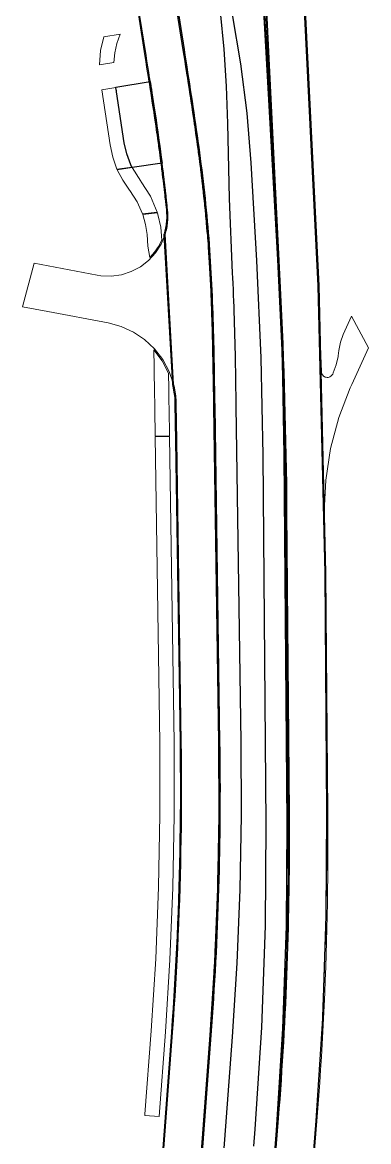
# Model space of a CAD drawing. Header units: metres. Extents: x 105145 to 106173, y 111785 to 118130.
# Drawn here: x 105405.6 to 105463.7, y 112124 to 112311.3 of the extents above; entities that cross this region are included whole.
import ezdxf

# ---------------------------------------------------------------- set-up
doc = ezdxf.new("R2010")
doc.units = ezdxf.units.M
for name, color, linetype, lineweight in [('10-PAV-BOCACALLE', 9, 'CONTINUOUS', 13), ('10-PAV-CALZADA-BRT', 12, 'CONTINUOUS', 30), ('10-PAV-CALZADA-MIXTA', 8, 'CONTINUOUS', 30), ('10-PAV-CICLORUTA', 76, 'CONTINUOUS', 18), ('10-PAV-PARADERO', 30, 'CONTINUOUS', 30), ('10-PAV-SARDINEL', 252, 'CONTINUOUS', 13)]:
    doc.layers.add(name, color=color, linetype=linetype, lineweight=lineweight)

msp = doc.modelspace()

# ---------------------------------------------------------------- linework, layer by layer
at = {"layer": '10-PAV-BOCACALLE'}
for points in [[(105405.6447, 112263.749), (105407.6362, 112271.0259), (105418.1825, 112269.0367), (105418.2039, 112269.0328), (105418.7919, 112268.9406), (105420.5227, 112268.8749), (105422.2388, 112269.1087), (105423.8889, 112269.6352), (105425.4233, 112270.4385), (105426.7961, 112271.4945), (105427.9662, 112272.7716), (105428.8983, 112274.2314), (105429.5646, 112275.8301), (105430.9822, 112250.7942), (105430.2427, 112252.9317), (105429.1686, 112254.9223), (105427.788, 112256.7139), (105426.1369, 112258.2598), (105424.2585, 112259.5196), (105422.2016, 112260.4605), (105420.0201, 112261.0579), (105409.9227, 112262.9621), (105409.9188, 112262.9407), (105405.6447, 112263.749)], [(105456.3221, 112219.1862), (105455.1589, 112267.2284), (105455.7557, 112252.8837), (105455.7751, 112252.7186), (105455.8215, 112252.5591), (105455.8937, 112252.4094), (105455.9897, 112252.2737), (105456.1069, 112252.1558), (105456.2419, 112252.059), (105456.3912, 112251.9859), (105456.5505, 112251.9385), (105456.7154, 112251.9181), (105456.8815, 112251.9253), (105457.044, 112251.96), (105457.1986, 112252.0211), (105457.3409, 112252.1069), (105457.467, 112252.2152), (105457.5735, 112252.3428), (105457.6573, 112252.4863), (105457.7417, 112252.6629), (105458.2557, 112254.0062), (105458.5492, 112255.4143), (105458.5617, 112255.5135), (105458.6649, 112256.4109), (105458.9363, 112257.7984), (105459.4217, 112259.1263), (105460.8243, 112262.1921), (105463.6769, 112256.8841), (105460.8413, 112250.7395), (105460.5974, 112250.202), (105458.6766, 112245.2058), (105457.301, 112240.0328), (105456.4862, 112234.7424), (105456.2417, 112229.3953), (105456.3221, 112219.1862)]]:
    msp.add_lwpolyline(points, close=True, dxfattribs=at)
at = {"layer": '10-PAV-CALZADA-BRT'}
for points in [[(105427.4922, 112010.386), (105437.2979, 112141.8011), (105438.075, 112154.0579), (105438.5784, 112166.329), (105438.8078, 112178.6083), (105438.7631, 112190.8897), (105437.9313, 112247.0829), (105437.9167, 112248.0591), (105437.9021, 112249.0349), (105437.8873, 112250.0099), (105437.8719, 112250.9847), (105437.8561, 112251.9587), (105437.8395, 112252.9323), (105437.8221, 112253.9037), (105437.8035, 112254.8759), (105437.7839, 112255.8477), (105437.7631, 112256.8189), (105437.7409, 112257.7895), (105437.7171, 112258.7595), (105437.6915, 112259.7291), (105437.6641, 112260.6979), (105437.6347, 112261.6663), (105437.6031, 112262.6341), (105437.5693, 112263.6013), (105437.5331, 112264.5679), (105437.4943, 112265.5339), (105437.4529, 112266.4993), (105437.4087, 112267.4639), (105437.3613, 112268.4281), (105437.3109, 112269.3913), (105437.2573, 112270.3541), (105437.2003, 112271.3159), (105437.1399, 112272.2773), (105437.0757, 112273.2377), (105437.0077, 112274.1973), (105436.9359, 112275.1563), (105436.8599, 112276.1143), (105436.7797, 112277.0715), (105436.6951, 112278.0285), (105436.6063, 112278.9855), (105436.5135, 112279.9425), (105436.4165, 112280.8997), (105436.3157, 112281.8571), (105436.2109, 112282.8145), (105436.1029, 112283.7721), (105435.9911, 112284.7297), (105435.8763, 112285.6875), (105435.7581, 112286.6455), (105435.6369, 112287.6035), (105435.5129, 112288.5617), (105435.3861, 112289.5201), (105435.2567, 112290.4787), (105435.1247, 112291.4375), (105434.9905, 112292.3965), (105434.8539, 112293.3555), (105434.7155, 112294.3149), (105434.5751, 112295.2745), (105434.4327, 112296.2345), (105434.2889, 112297.1947), (105434.1437, 112298.1551), (105433.9969, 112299.1159), (105433.8489, 112300.0771), (105433.6997, 112301.0401), (105433.5499, 112302.0017), (105433.3993, 112302.9637), (105433.2479, 112303.9261), (105433.0961, 112304.8889), (105432.9439, 112305.8523), (105432.7915, 112306.8161), (105423.5487, 112365.2523)], [(105443.4655, 112358.8747), (105448.4291, 112271.6809), (105449.1605, 112255.3047), (105449.4911, 112238.9155), (105449.9817, 112177.1755), (105449.8706, 112160.0499), (105449.2654, 112142.9347), (105448.1667, 112125.8441), (105447.9397, 112122.9629)], [(105438.7719, 112313.0868), (105439.4098, 112306.876), (105439.8217, 112300.6462), (105440.0069, 112294.4055), (105440.2817, 112281.876), (105440.8177, 112269.3549), (105440.8569, 112268.6051), (105440.9047, 112267.6299), (105440.9495, 112266.6545), (105440.9913, 112265.6791), (105441.0305, 112264.7037), (105441.0671, 112263.7279), (105441.1011, 112262.7523), (105441.1329, 112261.7765), (105441.1625, 112260.8005), (105441.1901, 112259.8247), (105441.2159, 112258.8487), (105441.2399, 112257.8727), (105441.2623, 112256.8965), (105441.2833, 112255.9205), (105441.3029, 112254.9443), (105441.3215, 112253.9681), (105441.3389, 112252.9921), (105441.3555, 112252.0159), (105441.3715, 112251.0397), (105441.3869, 112250.0635), (105441.4017, 112249.0873), (105441.4163, 112248.1111), (105441.4309, 112247.1349), (105442.2627, 112190.9415), (105442.3077, 112178.582), (105442.0769, 112166.2246), (105441.5703, 112153.8755), (105440.7883, 112141.5407), (105430.9795, 112010.0836)], [(105444.4505, 112123.2379), (105444.6775, 112126.1189), (105445.7697, 112143.1088), (105446.3713, 112160.1231), (105446.4817, 112177.1477), (105445.9913, 112238.8877), (105445.6623, 112255.1913), (105444.9347, 112271.4819), (105444.0035, 112287.8399), (105443.3353, 112296.1524), (105442.2797, 112304.4247), (105440.8391, 112312.6387)]]:
    msp.add_lwpolyline(points, dxfattribs=at)
at = {"layer": '10-PAV-CALZADA-MIXTA'}
for points in [[(105423.0947, 112366.5227), (105432.5445, 112306.7775), (105432.6954, 112305.8216), (105432.8463, 112304.8656), (105432.997, 112303.9098), (105433.1475, 112302.9539), (105433.1676, 112302.8263), (105433.2971, 112301.9976), (105433.4463, 112301.0415), (105433.4761, 112300.8503), (105433.5945, 112300.0853), (105433.7304, 112299.2031), (105433.7418, 112299.1287), (105433.8877, 112298.1721), (105433.9813, 112297.5555), (105434.0325, 112297.2153), (105434.1761, 112296.2581), (105434.1793, 112296.2369), (105434.3177, 112295.3009), (105434.3741, 112294.9179), (105434.4579, 112294.3433), (105434.5276, 112293.8624), (105434.5961, 112293.3855), (105434.6788, 112292.8065), (105434.7325, 112292.4275), (105434.8276, 112291.7503), (105434.8668, 112291.4691), (105434.9555, 112290.8258), (105434.9987, 112290.5103), (105435.0813, 112289.9009), (105435.1282, 112289.5513), (105435.2046, 112288.9757), (105435.2551, 112288.5919), (105435.3402, 112287.9369), (105435.3793, 112287.6321), (105435.4725, 112286.8977), (105435.5007, 112286.6721), (105435.6014, 112285.8581), (105435.6193, 112285.7117), (105435.7155, 112284.9126), (105435.7347, 112284.7507), (105435.8263, 112283.9666), (105435.8466, 112283.7895), (105435.9338, 112283.0203), (105435.9552, 112282.8279), (105436.019, 112282.2472), (105436.0603, 112281.8659), (105436.1019, 112281.4739), (105436.1616, 112280.9035), (105436.1824, 112280.7003), (105436.2593, 112279.9407), (105436.2607, 112279.9265), (105436.3308, 112279.2077), (105436.3528, 112278.9775), (105436.3986, 112278.4886), (105436.4422, 112278.0139), (105436.4641, 112277.7694), (105436.5275, 112277.0499), (105436.588, 112276.3302), (105436.6082, 112276.0855), (105436.6463, 112275.6104), (105436.6847, 112275.1207), (105436.7022, 112274.8903), (105436.756, 112274.1701), (105436.7571, 112274.1557), (105436.8112, 112273.3943), (105436.8254, 112273.1905), (105436.864, 112272.6183), (105436.8899, 112272.2249), (105436.9143, 112271.8422), (105436.9507, 112271.2591), (105436.9623, 112271.0659), (105437.0079, 112270.2929), (105437.018, 112270.1152), (105437.0618, 112269.3267), (105437.0705, 112269.1642), (105437.1122, 112268.3603), (105437.1196, 112268.2131), (105437.1595, 112267.3937), (105437.1702, 112267.1667), (105437.2039, 112266.4269), (105437.2174, 112266.1202), (105437.2454, 112265.4601), (105437.2613, 112265.0735), (105437.2844, 112264.4933), (105437.2979, 112264.1409), (105437.3206, 112263.5261), (105437.332, 112263.2081), (105437.3544, 112262.5591), (105437.3638, 112262.2753), (105437.3858, 112261.5917), (105437.3976, 112261.2092), (105437.4151, 112260.6245), (105437.429, 112260.143), (105437.4425, 112259.6571), (105437.458, 112259.0767), (105437.468, 112258.6897), (105437.4915, 112257.7437), (105437.492, 112257.7223), (105437.5141, 112256.7547), (105437.5217, 112256.4107), (105437.5347, 112255.7873), (105437.5544, 112254.8197), (105437.5559, 112254.7444), (105437.5725, 112253.8521), (105437.5867, 112253.0781), (105437.59, 112252.8845), (105437.6064, 112251.9169), (105437.6203, 112251.0783), (105437.6223, 112250.9493), (105437.6373, 112249.9817), (105437.652, 112249.0141), (105437.6666, 112248.0465), (105437.6813, 112247.0787), (105438.5131, 112190.8861), (105438.5578, 112178.6103), (105438.3286, 112166.3367), (105437.8254, 112154.0711), (105437.0487, 112141.8199), (105425.4228, 111986.0094)], [(105448.1889, 112122.9433), (105448.5841, 112127.9589), (105449.4486, 112140.6878), (105450.0378, 112153.4324), (105450.3512, 112166.1867), (105450.3887, 112178.9449), (105449.9911, 112229.4703), (105449.6487, 112248.2002), (105448.9165, 112266.9189), (105445.8381, 112329.0576)], [(105452.0895, 112329.1858), (105455.1589, 112267.2284), (105456.3221, 112219.1862), (105456.6385, 112178.9941), (105456.526, 112161.8036), (105455.918, 112144.6235), (105454.8149, 112127.4681), (105453.6444, 112112.613)], [(105421.3864, 112015.9108), (105430.8159, 112142.2849), (105431.7797, 112158.4377), (105432.2625, 112174.6121), (105432.2638, 112190.7937), (105431.5149, 112241.3866), (105431.4247, 112247.4795), (105431.3969, 112248.189), (105431.251, 112249.5014), (105430.9822, 112250.7942), (105429.5646, 112275.8301), (105429.8888, 112277.1553), (105430.0295, 112278.5123), (105429.9843, 112279.8759), (105429.9171, 112280.5269), (105429.8995, 112280.6927), (105429.8119, 112281.5093), (105429.7435, 112282.1379), (105429.7225, 112282.3255), (105429.6374, 112283.0769), (105429.6175, 112283.2502), (105429.5278, 112284.0165), (105429.5091, 112284.1745), (105429.415, 112284.9569), (105429.3977, 112285.0985), (105429.2989, 112285.8975), (105429.2712, 112286.1186), (105429.1798, 112286.8388), (105429.1414, 112287.1382), (105429.0581, 112287.7807), (105429.0083, 112288.1575), (105428.9332, 112288.7231), (105428.8871, 112289.067), (105428.806, 112289.6661), (105428.7636, 112289.9765), (105428.6761, 112290.6097), (105428.6378, 112290.8851), (105428.5438, 112291.5541), (105428.4909, 112291.9276), (105428.4094, 112292.4989), (105428.3417, 112292.9698), (105428.273, 112293.4443), (105428.1902, 112294.0117), (105428.1345, 112294.3905), (105427.9975, 112295.316), (105427.9943, 112295.3373), (105427.8522, 112296.2846), (105427.8017, 112296.6199), (105427.7085, 112297.2328), (105427.5639, 112298.1816), (105427.5526, 112298.2559), (105427.4177, 112299.1313), (105427.3001, 112299.8915), (105427.2701, 112300.0845), (105427.1217, 112301.0353), (105426.9934, 112301.8557), (105426.9728, 112301.9867), (105426.8228, 112302.9391), (105426.6725, 112303.8923), (105426.5219, 112304.8463), (105426.3711, 112305.8012), (105425.2851, 112312.6678)]]:
    msp.add_lwpolyline(points, dxfattribs=at)
at = {"layer": '10-PAV-CICLORUTA'}
for points in [[(105420.9623, 112304.6251), (105418.5501, 112304.2437), (105418.7612, 112306.6216), (105419.3195, 112308.9427), (105422.0353, 112309.3723), (105421.491, 112307.836), (105421.1317, 112306.2462), (105420.9623, 112304.6251)], [(105422.7069, 112291.2071), (105423.1864, 112289.1233), (105423.9821, 112287.1387), (105421.5049, 112286.7761), (105420.7852, 112288.7754), (105420.3333, 112290.8517), (105418.9553, 112300.0557), (105421.3259, 112300.4307), (105422.7069, 112291.2071)], [(105425.4815, 112284.7579), (105425.5571, 112284.6611), (105427.1269, 112282.2309), (105428.2415, 112279.5611), (105425.7955, 112279.3015), (105424.8872, 112281.3289), (105423.6655, 112283.1841), (105423.5899, 112283.2809), (105422.4655, 112284.9187), (105421.5501, 112286.6817), (105424.0325, 112287.0451), (105425.4815, 112284.7579)], [(105428.3587, 112279.1769), (105428.3599, 112279.1707), (105428.8282, 112277.0448), (105429.0109, 112274.8757), (105428.4698, 112273.8329), (105427.8079, 112272.8623), (105427.0345, 112271.9779), (105426.6795, 112273.8853), (105426.5423, 112275.8205), (105426.2936, 112277.5292), (105425.8335, 112279.1935), (105428.2723, 112279.4637), (105428.3587, 112279.1769)], [(105430.1429, 112252.6589), (105430.1577, 112251.7955), (105430.1733, 112250.8323), (105430.1885, 112249.8679), (105430.2033, 112248.9025), (105430.2177, 112247.9359), (105430.2371, 112246.6279), (105430.3039, 112242.1249), (105427.9041, 112242.0893), (105427.8373, 112246.5925), (105427.8179, 112247.9003), (105427.8035, 112248.8665), (105427.7889, 112249.8313), (105427.7737, 112250.7945), (105427.7579, 112251.7563), (105427.7417, 112252.7167), (105427.7245, 112253.6703), (105427.7063, 112254.6271), (105427.6871, 112255.5823), (105427.6667, 112256.5359), (105427.6663, 112256.5509), (105429.0684, 112254.7091), (105430.1429, 112252.6589)], [(105431.0639, 112190.7759), (105431.108, 112178.6677), (105430.8819, 112166.5599), (105430.3856, 112154.4601), (105429.6193, 112142.3741), (105428.5623, 112128.2089), (105426.1689, 112128.3875), (105426.1839, 112128.5869), (105427.2259, 112142.5527), (105427.9887, 112154.5822), (105428.4829, 112166.6269), (105428.7081, 112178.6796), (105428.6643, 112190.7403), (105427.9055, 112241.9893), (105430.3053, 112242.0249), (105431.0639, 112190.7759)]]:
    msp.add_lwpolyline(points, close=True, dxfattribs=at)
at = {"layer": '10-PAV-PARADERO'}
msp.add_lwpolyline([(105421.3145, 112300.5301), (105427.0592, 112301.4349), (105427.168, 112300.7425), (105427.1848, 112300.6349), (105427.2701, 112300.0845), (105427.3563, 112299.5483), (105427.69, 112297.3731), (105428.0505, 112294.9621), (105428.244, 112293.6387), (105428.2731, 112293.4443), (105428.4095, 112292.4989), (105428.5439, 112291.5541), (105428.6761, 112290.6097), (105428.8061, 112289.6661), (105428.9333, 112288.7231), (105429.0581, 112287.7807), (105424.0333, 112287.0443), (105423.9868, 112287.1389), (105423.916, 112287.2826), (105423.9181, 112287.2847), (105423.9197, 112287.2871), (105423.9209, 112287.2897), (105423.9216, 112287.2926), (105423.9217, 112287.2955), (105423.9212, 112287.2984), (105423.9203, 112287.3011), (105423.9188, 112287.3037), (105423.9169, 112287.3059), (105423.9146, 112287.3077), (105423.912, 112287.309), (105423.9092, 112287.3098), (105423.9063, 112287.3101), (105423.9034, 112287.3099), (105423.8256, 112287.4744), (105423.8235, 112287.4724), (105423.821, 112287.4708), (105423.8183, 112287.4697), (105423.8154, 112287.4692), (105423.8124, 112287.4692), (105423.8092, 112287.4699), (105423.8062, 112287.4712), (105423.8036, 112287.4732), (105423.8015, 112287.4756), (105423.7999, 112287.4785), (105423.799, 112287.4813), (105423.7988, 112287.4842), (105423.7991, 112287.4872), (105423.8001, 112287.49), (105423.8015, 112287.4926), (105423.8034, 112287.4948), (105423.8057, 112287.4967), (105423.8083, 112287.498), (105423.8112, 112287.4989), (105423.8141, 112287.4994), (105423.8061, 112287.5171), (105423.129, 112289.324), (105422.7105, 112291.2077), (105421.4336, 112299.735), (105421.401, 112299.952), (105421.3902, 112300.0247), (105421.3145, 112300.5301)], close=True, dxfattribs=at)
at = {"layer": '10-PAV-SARDINEL'}
for points in [[(105425.4228, 111986.0094), (105437.0487, 112141.8199), (105437.1607, 112143.3503), (105437.2685, 112144.881), (105437.372, 112146.4121), (105437.4713, 112147.9434), (105437.5662, 112149.4749), (105437.6569, 112151.0067), (105437.7433, 112152.5388), (105437.8254, 112154.0711), (105437.9033, 112155.6037), (105437.9769, 112157.1364), (105438.0462, 112158.6694), (105438.1112, 112160.2025), (105438.172, 112161.7358), (105438.2285, 112163.2693), (105438.2807, 112164.8029), (105438.3286, 112166.3367), (105438.3722, 112167.8705), (105438.4116, 112169.4046), (105438.4466, 112170.9387), (105438.4774, 112172.4729), (105438.504, 112174.0071), (105438.5262, 112175.5415), (105438.5442, 112177.0759), (105438.5578, 112178.6103), (105438.5672, 112180.1448), (105438.5723, 112181.6793), (105438.5732, 112183.2138), (105438.5697, 112184.7483), (105438.562, 112186.2828), (105438.55, 112187.8173), (105438.5337, 112189.3517), (105438.5131, 112190.8861), (105437.6813, 112247.0787), (105437.6666, 112248.0465), (105437.652, 112249.0141), (105437.6373, 112249.9817), (105437.6223, 112250.9493), (105437.6203, 112251.0783), (105437.6064, 112251.9169), (105437.59, 112252.8845), (105437.5867, 112253.0781), (105437.5725, 112253.8521), (105437.5559, 112254.7444), (105437.5544, 112254.8197), (105437.5347, 112255.7873), (105437.5217, 112256.4107), (105437.5141, 112256.7547), (105437.492, 112257.7223), (105437.4915, 112257.7437), (105437.468, 112258.6897), (105437.458, 112259.0767), (105437.4425, 112259.6571), (105437.429, 112260.143), (105437.4151, 112260.6245), (105437.3976, 112261.2092), (105437.3858, 112261.5917), (105437.3638, 112262.2753), (105437.3544, 112262.5591), (105437.332, 112263.2081), (105437.3206, 112263.5261), (105437.2979, 112264.1409), (105437.2844, 112264.4933), (105437.2613, 112265.0735), (105437.2454, 112265.4601), (105437.2174, 112266.1202), (105437.2039, 112266.4269), (105437.1702, 112267.1667), (105437.1595, 112267.3937), (105437.1196, 112268.2131), (105437.1122, 112268.3603), (105437.0705, 112269.1642), (105437.0618, 112269.3267), (105437.018, 112270.1152), (105437.0079, 112270.2929), (105436.9623, 112271.0659), (105436.9507, 112271.2591), (105436.9143, 112271.8422), (105436.8899, 112272.2249), (105436.864, 112272.6183), (105436.8254, 112273.1905), (105436.8112, 112273.3943), (105436.7571, 112274.1557), (105436.756, 112274.1701), (105436.7022, 112274.8903), (105436.6847, 112275.1207), (105436.6463, 112275.6104), (105436.6082, 112276.0855), (105436.588, 112276.3302), (105436.5275, 112277.0499), (105436.4641, 112277.7694), (105436.4422, 112278.0139), (105436.3986, 112278.4886), (105436.3528, 112278.9775), (105436.3308, 112279.2077), (105436.2607, 112279.9265), (105436.2593, 112279.9407), (105436.1824, 112280.7003), (105436.1616, 112280.9035), (105436.1019, 112281.4739), (105436.0603, 112281.8659), (105436.019, 112282.2472), (105435.9552, 112282.8279), (105435.9338, 112283.0203), (105435.8466, 112283.7895), (105435.8263, 112283.9666), (105435.7347, 112284.7507), (105435.7155, 112284.9126), (105435.6193, 112285.7117), (105435.6014, 112285.8581), (105435.5007, 112286.6721), (105435.4725, 112286.8977), (105435.3793, 112287.6321), (105435.3402, 112287.9369), (105435.2551, 112288.5919), (105435.2046, 112288.9757), (105435.1282, 112289.5513), (105435.0813, 112289.9009), (105434.9987, 112290.5103), (105434.9555, 112290.8258), (105434.8668, 112291.4691), (105434.8276, 112291.7503), (105434.7325, 112292.4275), (105434.6788, 112292.8065), (105434.5961, 112293.3855), (105434.5276, 112293.8624), (105434.4579, 112294.3433), (105434.3741, 112294.9179), (105434.3177, 112295.3009), (105434.1793, 112296.2369), (105434.1761, 112296.2581), (105434.0325, 112297.2153), (105433.9813, 112297.5555), (105433.8877, 112298.1721), (105433.7418, 112299.1287), (105433.7304, 112299.2031), (105433.5945, 112300.0853), (105433.4761, 112300.8503), (105433.4463, 112301.0415), (105433.2971, 112301.9976), (105433.1676, 112302.8263), (105433.1475, 112302.9539), (105432.997, 112303.9098), (105432.8463, 112304.8656), (105432.6954, 112305.8216), (105432.5445, 112306.7775), (105423.0947, 112366.5227)], [(105425.6222, 111985.9945), (105437.2482, 112141.8052), (105437.3603, 112143.336), (105437.4681, 112144.8673), (105437.5716, 112146.3989), (105437.6709, 112147.9307), (105437.7659, 112149.4628), (105437.8566, 112150.9952), (105437.943, 112152.5279), (105438.0252, 112154.0607), (105438.1031, 112155.5938), (105438.1767, 112157.1271), (105438.246, 112158.6606), (105438.3111, 112160.1943), (105438.3718, 112161.7282), (105438.4283, 112163.2622), (105438.4806, 112164.7964), (105438.5285, 112166.3307), (105438.5721, 112167.8652), (105438.6115, 112169.3997), (105438.6466, 112170.9344), (105438.6774, 112172.4691), (105438.7039, 112174.004), (105438.7262, 112175.5389), (105438.7441, 112177.0739), (105438.7578, 112178.6089), (105438.7672, 112180.1439), (105438.7723, 112181.679), (105438.7732, 112183.2139), (105438.7697, 112184.7491), (105438.762, 112186.2841), (105438.75, 112187.8192), (105438.7337, 112189.3542), (105438.7131, 112190.889), (105437.8813, 112247.0817), (105437.8666, 112248.0495), (105437.852, 112249.0171), (105437.8373, 112249.9848), (105437.8223, 112250.9524), (105437.8203, 112251.0815), (105437.8064, 112251.9203), (105437.79, 112252.8879), (105437.7867, 112253.0817), (105437.7725, 112253.8558), (105437.7559, 112254.7483), (105437.7544, 112254.8238), (105437.7347, 112255.7915), (105437.7217, 112256.415), (105437.7141, 112256.7592), (105437.6919, 112257.727), (105437.6914, 112257.7486), (105437.6679, 112258.6948), (105437.6579, 112259.082), (105437.6424, 112259.6626), (105437.6289, 112260.1487), (105437.615, 112260.6304), (105437.5975, 112261.2153), (105437.5857, 112261.598), (105437.5637, 112262.2818), (105437.5543, 112262.5659), (105437.5319, 112263.2152), (105437.5205, 112263.5334), (105437.4978, 112264.1485), (105437.4843, 112264.5012), (105437.4611, 112265.0816), (105437.4452, 112265.4685), (105437.4172, 112266.1289), (105437.4037, 112266.4359), (105437.37, 112267.176), (105437.3593, 112267.4033), (105437.3194, 112268.223), (105437.3119, 112268.3705), (105437.2702, 112269.1748), (105437.2615, 112269.3376), (105437.2177, 112270.1264), (105437.2076, 112270.3045), (105437.162, 112271.0778), (105437.1503, 112271.2714), (105437.1139, 112271.8548), (105437.0895, 112272.2378), (105437.0636, 112272.6316), (105437.0249, 112273.2042), (105437.0107, 112273.4084), (105436.9566, 112274.1704), (105436.9554, 112274.1852), (105436.9016, 112274.9053), (105436.8841, 112275.1361), (105436.8457, 112275.6262), (105436.8076, 112276.1018), (105436.7873, 112276.3469), (105436.7268, 112277.0671), (105436.6633, 112277.7871), (105436.6414, 112278.032), (105436.5978, 112278.5071), (105436.5519, 112278.9964), (105436.5299, 112279.2269), (105436.4598, 112279.946), (105436.4583, 112279.9606), (105436.3814, 112280.7206), (105436.3606, 112280.9241), (105436.3008, 112281.4949), (105436.2592, 112281.8872), (105436.2178, 112282.2689), (105436.154, 112282.8499), (105436.1326, 112283.0426), (105436.0453, 112283.8122), (105436.025, 112283.9896), (105435.9333, 112284.7741), (105435.9141, 112284.9364), (105435.8179, 112285.7358), (105435.7999, 112285.8826), (105435.6992, 112286.6968), (105435.671, 112286.9227), (105435.5777, 112287.6574), (105435.5386, 112287.9625), (105435.4534, 112288.6179), (105435.4029, 112289.0019), (105435.3265, 112289.5778), (105435.2795, 112289.9277), (105435.1969, 112290.5373), (105435.1537, 112290.853), (105435.0649, 112291.4966), (105435.0257, 112291.778), (105434.9306, 112292.4555), (105434.8768, 112292.8347), (105434.7941, 112293.4139), (105434.7256, 112293.891), (105434.6558, 112294.3721), (105434.572, 112294.9469), (105434.5156, 112295.3301), (105434.3771, 112296.2665), (105434.3739, 112296.2879), (105434.2303, 112297.2451), (105434.1791, 112297.5854), (105434.0854, 112298.2022), (105433.9395, 112299.159), (105433.9281, 112299.2335), (105433.7922, 112300.1159), (105433.6737, 112300.881), (105433.6439, 112301.0723), (105433.4947, 112302.0285), (105433.3652, 112302.8573), (105433.3451, 112302.985), (105433.1946, 112303.9409), (105433.0439, 112304.8968), (105432.893, 112305.8528), (105432.7421, 112306.8087), (105423.2923, 112366.5539)], [(105423.2923, 112366.5539), (105432.7421, 112306.8087), (105432.893, 112305.8528), (105433.0439, 112304.8968), (105433.1946, 112303.9409), (105433.3451, 112302.985), (105433.3652, 112302.8573), (105433.4947, 112302.0285), (105433.6439, 112301.0723), (105433.6737, 112300.881), (105433.7922, 112300.1159), (105433.9281, 112299.2335), (105433.9395, 112299.159), (105434.0854, 112298.2022), (105434.1791, 112297.5854), (105434.2303, 112297.2451), (105434.3739, 112296.2879), (105434.3771, 112296.2665), (105434.5156, 112295.3301), (105434.572, 112294.9469), (105434.6558, 112294.3721), (105434.7256, 112293.891), (105434.7941, 112293.4139), (105434.8768, 112292.8347), (105434.9306, 112292.4555), (105435.0257, 112291.778), (105435.0649, 112291.4966), (105435.1537, 112290.853), (105435.1969, 112290.5373), (105435.2795, 112289.9277), (105435.3265, 112289.5778), (105435.4029, 112289.0019), (105435.4534, 112288.6179), (105435.5386, 112287.9625), (105435.5777, 112287.6574), (105435.671, 112286.9227), (105435.6992, 112286.6968), (105435.7999, 112285.8826), (105435.8179, 112285.7358), (105435.9141, 112284.9364), (105435.9333, 112284.7741), (105436.025, 112283.9896), (105436.0453, 112283.8122), (105436.1326, 112283.0426), (105436.154, 112282.8499), (105436.2178, 112282.2689), (105436.2592, 112281.8872), (105436.3008, 112281.4949), (105436.3606, 112280.9241), (105436.3814, 112280.7206), (105436.4583, 112279.9606), (105436.4598, 112279.946), (105436.5299, 112279.2269), (105436.5519, 112278.9964), (105436.5978, 112278.5071), (105436.6414, 112278.032), (105436.6633, 112277.7871), (105436.7268, 112277.0671), (105436.7873, 112276.3469), (105436.8076, 112276.1018), (105436.8457, 112275.6262), (105436.8841, 112275.1361), (105436.9016, 112274.9053), (105436.9554, 112274.1852), (105436.9566, 112274.1704), (105437.0107, 112273.4084), (105437.0249, 112273.2042), (105437.0636, 112272.6316), (105437.0895, 112272.2378), (105437.1139, 112271.8548), (105437.1503, 112271.2714), (105437.162, 112271.0778), (105437.2076, 112270.3045), (105437.2177, 112270.1264), (105437.2615, 112269.3376), (105437.2702, 112269.1748), (105437.3119, 112268.3705), (105437.3194, 112268.223), (105437.3593, 112267.4033), (105437.37, 112267.176), (105437.4037, 112266.4359), (105437.4172, 112266.1289), (105437.4452, 112265.4685), (105437.4611, 112265.0816), (105437.4843, 112264.5012), (105437.4978, 112264.1485), (105437.5205, 112263.5334), (105437.5319, 112263.2152), (105437.5543, 112262.5659), (105437.5637, 112262.2818), (105437.5857, 112261.598), (105437.5975, 112261.2153), (105437.615, 112260.6304), (105437.6289, 112260.1487), (105437.6424, 112259.6626), (105437.6579, 112259.082), (105437.6679, 112258.6948), (105437.6914, 112257.7486), (105437.6919, 112257.727), (105437.7141, 112256.7592), (105437.7217, 112256.415), (105437.7347, 112255.7915), (105437.7544, 112254.8238), (105437.7559, 112254.7483), (105437.7725, 112253.8558), (105437.7867, 112253.0817), (105437.79, 112252.8879), (105437.8064, 112251.9203), (105437.8203, 112251.0815), (105437.8223, 112250.9524), (105437.8373, 112249.9848), (105437.852, 112249.0171), (105437.8666, 112248.0495), (105437.8813, 112247.0817), (105438.7131, 112190.889), (105438.7337, 112189.3542), (105438.75, 112187.8192), (105438.762, 112186.2841), (105438.7697, 112184.7491), (105438.7732, 112183.2139), (105438.7723, 112181.679), (105438.7672, 112180.1439), (105438.7578, 112178.6089), (105438.7441, 112177.0739), (105438.7262, 112175.5389), (105438.7039, 112174.004), (105438.6774, 112172.4691), (105438.6466, 112170.9344), (105438.6115, 112169.3997), (105438.5721, 112167.8652), (105438.5285, 112166.3307), (105438.4806, 112164.7964), (105438.4283, 112163.2622), (105438.3718, 112161.7282), (105438.3111, 112160.1943), (105438.246, 112158.6606), (105438.1767, 112157.1271), (105438.1031, 112155.5938), (105438.0252, 112154.0607), (105437.943, 112152.5279), (105437.8566, 112150.9952), (105437.7659, 112149.4628), (105437.6709, 112147.9307), (105437.5716, 112146.3989), (105437.4681, 112144.8673), (105437.3603, 112143.336), (105437.2482, 112141.8052), (105425.6222, 111985.9945)], [(105423.5487, 112365.2523), (105432.7915, 112306.8161), (105432.9439, 112305.8523), (105433.0961, 112304.8889), (105433.2479, 112303.9261), (105433.3993, 112302.9637), (105433.5499, 112302.0017), (105433.6997, 112301.0401), (105433.8489, 112300.0771), (105433.9969, 112299.1159), (105434.1437, 112298.1551), (105434.2889, 112297.1947), (105434.4327, 112296.2345), (105434.5751, 112295.2745), (105434.7155, 112294.3149), (105434.8539, 112293.3555), (105434.9905, 112292.3965), (105435.1247, 112291.4375), (105435.2567, 112290.4787), (105435.3861, 112289.5201), (105435.5129, 112288.5617), (105435.6369, 112287.6035), (105435.7581, 112286.6455), (105435.8763, 112285.6875), (105435.9911, 112284.7297), (105436.1029, 112283.7721), (105436.2109, 112282.8145), (105436.3157, 112281.8571), (105436.4165, 112280.8997), (105436.5135, 112279.9425), (105436.6063, 112278.9855), (105436.6951, 112278.0285), (105436.7797, 112277.0715), (105436.8599, 112276.1143), (105436.9359, 112275.1563), (105437.0077, 112274.1973), (105437.0757, 112273.2377), (105437.1399, 112272.2773), (105437.2003, 112271.3159), (105437.2573, 112270.3541), (105437.3109, 112269.3913), (105437.3613, 112268.4281), (105437.4087, 112267.4639), (105437.4529, 112266.4993), (105437.4943, 112265.5339), (105437.5331, 112264.5679), (105437.5693, 112263.6013), (105437.6031, 112262.6341), (105437.6347, 112261.6663), (105437.6641, 112260.6979), (105437.6915, 112259.7291), (105437.7171, 112258.7595), (105437.7409, 112257.7895), (105437.7631, 112256.8189), (105437.7839, 112255.8477), (105437.8035, 112254.8759), (105437.8221, 112253.9037), (105437.8395, 112252.9323), (105437.8561, 112251.9587), (105437.8719, 112250.9847), (105437.8873, 112250.0099), (105437.9021, 112249.0349), (105437.9167, 112248.0591), (105437.9313, 112247.0829), (105438.7631, 112190.8897), (105438.7837, 112189.3546), (105438.8, 112187.8195), (105438.812, 112186.2843), (105438.8197, 112184.7491), (105438.8232, 112183.2139), (105438.8223, 112181.6787), (105438.8172, 112180.1435), (105438.8078, 112178.6083), (105438.7941, 112177.0732), (105438.7762, 112175.5381), (105438.7539, 112174.003), (105438.7274, 112172.4681), (105438.6966, 112170.9332), (105438.6615, 112169.3983), (105438.6221, 112167.8636), (105438.5784, 112166.329), (105438.5305, 112164.7946), (105438.4783, 112163.2603), (105438.4218, 112161.7261), (105438.361, 112160.1921), (105438.2959, 112158.6582), (105438.2266, 112157.1246), (105438.1529, 112155.5912), (105438.075, 112154.0579), (105437.9929, 112152.5249), (105437.9064, 112150.9921), (105437.8157, 112149.4596), (105437.7207, 112147.9273), (105437.6214, 112146.3953), (105437.5178, 112144.8636), (105437.41, 112143.3322), (105437.2979, 112141.8011), (105427.4922, 112010.386)], [(105447.9397, 112122.9629), (105448.1667, 112125.8441), (105448.331, 112127.9786), (105448.4876, 112130.1137), (105448.6365, 112132.2493), (105448.7777, 112134.3855), (105448.9112, 112136.5221), (105449.037, 112138.6592), (105449.1551, 112140.7968), (105449.2654, 112142.9347), (105449.3681, 112145.0731), (105449.463, 112147.2118), (105449.5503, 112149.3508), (105449.6298, 112151.4902), (105449.7015, 112153.6298), (105449.7656, 112155.7696), (105449.822, 112157.9097), (105449.8706, 112160.0499), (105449.9115, 112162.1904), (105449.9447, 112164.3309), (105449.9702, 112166.4716), (105449.9879, 112168.6123), (105449.998, 112170.7531), (105450.0003, 112172.8939), (105449.9948, 112175.0347), (105449.9817, 112177.1755), (105449.4911, 112238.9155), (105449.4702, 112241.1011), (105449.4421, 112243.2867), (105449.407, 112245.4721), (105449.3647, 112247.6574), (105449.3152, 112249.8426), (105449.2587, 112252.0276), (105449.195, 112254.2124), (105449.1242, 112256.397), (105449.0462, 112258.5813), (105448.9612, 112260.7654), (105448.869, 112262.9491), (105448.7697, 112265.1326), (105448.6633, 112267.3157), (105448.5498, 112269.4985), (105448.4291, 112271.6809), (105443.4655, 112358.8747)], [(105443.6652, 112358.8862), (105447.4799, 112291.875), (105448.7167, 112266.9092), (105448.8296, 112264.5706), (105448.9363, 112262.2319), (105449.0369, 112259.8929), (105449.1315, 112257.5537), (105449.2199, 112255.2142), (105449.3023, 112252.8745), (105449.3786, 112250.5346), (105449.4488, 112248.1945), (105449.5129, 112245.8542), (105449.5709, 112243.5138), (105449.6228, 112241.1732), (105449.6687, 112238.8325), (105449.7084, 112236.4917), (105449.7128, 112236.1856), (105450.1817, 112177.1769), (105450.1948, 112175.0356), (105450.2003, 112172.894), (105450.1982, 112170.9721), (105450.198, 112170.7526), (105450.1864, 112169.3779), (105450.171, 112167.7837), (105450.1512, 112166.1895), (105450.1271, 112164.5954), (105450.0987, 112163.0014), (105450.066, 112161.4075), (105450.029, 112159.8137), (105449.9877, 112158.2199), (105449.9421, 112156.6263), (105449.8921, 112155.0328), (105449.8379, 112153.4395), (105449.7793, 112151.8463), (105449.7165, 112150.2533), (105449.6493, 112148.6604), (105449.5779, 112147.0678), (105449.5021, 112145.4753), (105449.422, 112143.883), (105449.3377, 112142.291), (105449.249, 112140.6992), (105449.156, 112139.1077), (105449.0587, 112137.5164), (105448.9571, 112135.9253), (105448.8513, 112134.3346), (105448.7411, 112132.7441), (105448.6266, 112131.154), (105448.5078, 112129.5641), (105448.3847, 112127.9745), (105447.9895, 112122.959)], [(105447.9895, 112122.959), (105448.3847, 112127.9745), (105448.5078, 112129.5641), (105448.6266, 112131.154), (105448.7411, 112132.7441), (105448.8513, 112134.3346), (105448.9571, 112135.9253), (105449.0587, 112137.5164), (105449.156, 112139.1077), (105449.249, 112140.6992), (105449.3377, 112142.291), (105449.422, 112143.883), (105449.5021, 112145.4753), (105449.5779, 112147.0678), (105449.6493, 112148.6604), (105449.7165, 112150.2533), (105449.7793, 112151.8463), (105449.8379, 112153.4395), (105449.8921, 112155.0328), (105449.9421, 112156.6263), (105449.9877, 112158.2199), (105450.029, 112159.8137), (105450.066, 112161.4075), (105450.0987, 112163.0014), (105450.1271, 112164.5954), (105450.1512, 112166.1895), (105450.171, 112167.7837), (105450.1864, 112169.3779), (105450.1976, 112170.9721), (105450.2044, 112172.5663), (105450.207, 112174.1606), (105450.2052, 112175.7549), (105450.1991, 112177.3491), (105450.1887, 112178.9435), (105449.7911, 112229.4686), (105449.7696, 112231.8098), (105449.7421, 112234.1508), (105449.7084, 112236.4917), (105449.6687, 112238.8325), (105449.6228, 112241.1732), (105449.5709, 112243.5138), (105449.5129, 112245.8542), (105449.4488, 112248.1945), (105449.3786, 112250.5346), (105449.3023, 112252.8745), (105449.2199, 112255.2142), (105449.1315, 112257.5537), (105449.0369, 112259.8929), (105448.9363, 112262.2319), (105448.8296, 112264.5706), (105448.7167, 112266.9092), (105445.6383, 112329.0477)], [(105445.8381, 112329.0576), (105448.9165, 112266.9189), (105449.0293, 112264.58), (105449.1361, 112262.2407), (105449.2367, 112259.9012), (105449.3313, 112257.5615), (105449.4198, 112255.2215), (105449.5022, 112252.8812), (105449.5785, 112250.5408), (105449.6487, 112248.2002), (105449.7128, 112245.8594), (105449.7708, 112243.5185), (105449.8228, 112241.1774), (105449.8686, 112238.8361), (105449.9084, 112236.4948), (105449.942, 112234.1534), (105449.9696, 112231.8119), (105449.9911, 112229.4703), (105450.3887, 112178.9449), (105450.3991, 112177.3501), (105450.4052, 112175.7553), (105450.407, 112174.1605), (105450.4044, 112172.5657), (105450.3976, 112170.9709), (105450.3864, 112169.3762), (105450.3709, 112167.7814), (105450.3512, 112166.1867), (105450.3271, 112164.5921), (105450.2987, 112162.9976), (105450.266, 112161.4031), (105450.2289, 112159.8087), (105450.1876, 112158.2144), (105450.142, 112156.6203), (105450.092, 112155.0263), (105450.0378, 112153.4324), (105449.9792, 112151.8387), (105449.9163, 112150.2451), (105449.8491, 112148.6517), (105449.7777, 112147.0585), (105449.7019, 112145.4655), (105449.6218, 112143.8727), (105449.5374, 112142.2801), (105449.4486, 112140.6878), (105449.3556, 112139.0957), (105449.2583, 112137.5039), (105449.1567, 112135.9123), (105449.0508, 112134.321), (105448.9406, 112132.73), (105448.826, 112131.1393), (105448.7072, 112129.5489), (105448.5841, 112127.9589), (105448.1889, 112122.9433)], [(105453.6444, 112112.613), (105454.8149, 112127.4681), (105454.9798, 112129.6107), (105455.137, 112131.7539), (105455.2865, 112133.8976), (105455.4283, 112136.0418), (105455.5623, 112138.1866), (105455.6886, 112140.3318), (105455.8071, 112142.4775), (105455.918, 112144.6235), (105456.0211, 112146.77), (105456.1164, 112148.9168), (105456.204, 112151.0639), (105456.2839, 112153.2114), (105456.356, 112155.3591), (105456.4204, 112157.5071), (105456.4771, 112159.6552), (105456.526, 112161.8036), (105456.5672, 112163.9522), (105456.6006, 112166.1008), (105456.6263, 112168.2496), (105456.6442, 112170.3985), (105456.6544, 112172.5474), (105456.6568, 112174.6963), (105456.6515, 112176.8452), (105456.6385, 112178.9941), (105456.3221, 112219.1862), (105455.1589, 112267.2284), (105452.0895, 112329.1858)], [(105452.2893, 112329.1957), (105455.3587, 112267.2383), (105455.3588, 112267.2332), (105456.5221, 112219.1894), (105456.8385, 112178.9955), (105456.8515, 112176.8461), (105456.8568, 112174.6964), (105456.8544, 112172.5468), (105456.8442, 112170.3972), (105456.8263, 112168.2476), (105456.8006, 112166.0981), (105456.7671, 112163.9487), (105456.726, 112161.7995), (105456.677, 112159.6504), (105456.6204, 112157.5015), (105456.5559, 112155.3528), (105456.4838, 112153.2043), (105456.4039, 112151.0562), (105456.3162, 112148.9083), (105456.2209, 112146.7608), (105456.1177, 112144.6136), (105456.0069, 112142.4668), (105455.8883, 112140.3204), (105455.7619, 112138.1745), (105455.6279, 112136.029), (105455.4861, 112133.8841), (105455.3365, 112131.7396), (105455.1793, 112129.5957), (105455.0143, 112127.4526), (105453.8438, 112112.5973)], [(105421.187, 112015.9257), (105430.6165, 112142.2996), (105430.7632, 112144.3165), (105430.9024, 112146.3337), (105431.0341, 112148.3515), (105431.1583, 112150.3697), (105431.275, 112152.3883), (105431.3842, 112154.4074), (105431.4858, 112156.4269), (105431.58, 112158.4467), (105431.6666, 112160.4669), (105431.7457, 112162.4874), (105431.8173, 112164.5081), (105431.8814, 112166.5291), (105431.938, 112168.5504), (105431.987, 112170.5718), (105432.0285, 112172.5934), (105432.0626, 112174.6151), (105432.089, 112176.637), (105432.108, 112178.6589), (105432.1194, 112180.6809), (105432.1234, 112182.7029), (105432.1198, 112184.725), (105432.1086, 112186.747), (105432.09, 112188.7689), (105432.0638, 112190.7909), (105431.3149, 112241.3836), (105431.2247, 112247.4758), (105431.2195, 112247.7098), (105431.2104, 112247.9432), (105431.1973, 112248.1759), (105431.1728, 112248.5005), (105431.141, 112248.8225), (105431.1404, 112248.8272), (105431.101, 112249.147), (105431.0538, 112249.468), (105430.9989, 112249.789), (105430.9359, 112250.1111), (105430.8657, 112250.4293), (105430.788, 112250.7466), (105430.7852, 112250.7595), (105430.7825, 112250.7829), (105429.3649, 112275.8188), (105429.366, 112275.8539), (105429.3732, 112275.8882), (105429.452, 112276.1478), (105429.5221, 112276.404), (105429.5853, 112276.6622), (105429.5866, 112276.6675), (105429.6422, 112276.9254), (105429.6919, 112277.1908), (105429.7337, 112277.4533), (105429.7688, 112277.7203), (105429.796, 112277.9825), (105429.7965, 112277.988), (105429.8167, 112278.2535), (105429.8297, 112278.5191), (105429.8354, 112278.7884), (105429.8338, 112279.0543), (105429.8251, 112279.3199), (105429.8088, 112279.5891), (105429.7852, 112279.8578), (105429.7182, 112280.5061), (105429.7006, 112280.6715), (105429.6131, 112281.4879), (105429.5447, 112282.116), (105429.5238, 112282.3032), (105429.4387, 112283.0543), (105429.4189, 112283.2272), (105429.3292, 112283.9931), (105429.3105, 112284.1508), (105429.2165, 112284.9328), (105429.1992, 112285.0741), (105429.1005, 112285.8728), (105429.0728, 112286.0936), (105428.9814, 112286.8135), (105428.9431, 112287.1127), (105428.8598, 112287.7548), (105428.81, 112288.1313), (105428.735, 112288.6967), (105428.6889, 112289.0403), (105428.6078, 112289.6392), (105428.5655, 112289.9493), (105428.478, 112290.5823), (105428.4397, 112290.8575), (105428.3458, 112291.5262), (105428.2929, 112291.8995), (105428.2114, 112292.4706), (105428.1438, 112292.9412), (105428.0751, 112293.4155), (105427.9923, 112293.9827), (105427.9367, 112294.3613), (105427.7997, 112295.2865), (105427.7965, 112295.3076), (105427.6544, 112296.2549), (105427.604, 112296.59), (105427.5108, 112297.2027), (105427.3662, 112298.1515), (105427.3549, 112298.2256), (105427.2201, 112299.1008), (105427.1025, 112299.8609), (105427.0725, 112300.0538), (105426.9241, 112301.0045), (105426.7958, 112301.8247), (105426.7752, 112301.9556), (105426.6252, 112302.908), (105426.4749, 112303.8611), (105426.3243, 112304.8151), (105426.1736, 112305.77), (105425.0876, 112312.6366)], [(105425.2851, 112312.6678), (105426.3711, 112305.8012), (105426.5219, 112304.8463), (105426.6725, 112303.8923), (105426.8228, 112302.9391), (105426.9728, 112301.9867), (105426.9934, 112301.8557), (105427.1217, 112301.0353), (105427.2701, 112300.0845), (105427.3001, 112299.8915), (105427.4177, 112299.1313), (105427.5526, 112298.2559), (105427.5639, 112298.1816), (105427.7085, 112297.2328), (105427.8017, 112296.6199), (105427.8522, 112296.2846), (105427.9943, 112295.3373), (105427.9975, 112295.316), (105428.1345, 112294.3905), (105428.1902, 112294.0117), (105428.273, 112293.4443), (105428.3417, 112292.9698), (105428.4094, 112292.4989), (105428.4909, 112291.9276), (105428.5438, 112291.5541), (105428.6378, 112290.8851), (105428.6761, 112290.6097), (105428.7636, 112289.9765), (105428.806, 112289.6661), (105428.8871, 112289.067), (105428.9332, 112288.7231), (105429.0083, 112288.1575), (105429.0581, 112287.7807), (105429.1414, 112287.1382), (105429.1798, 112286.8388), (105429.2712, 112286.1186), (105429.2989, 112285.8975), (105429.3977, 112285.0985), (105429.415, 112284.9569), (105429.5091, 112284.1745), (105429.5278, 112284.0165), (105429.6175, 112283.2502), (105429.6374, 112283.0769), (105429.7225, 112282.3255), (105429.7435, 112282.1379), (105429.8119, 112281.5093), (105429.8995, 112280.6927), (105429.9171, 112280.5269), (105429.9843, 112279.8759), (105430.0082, 112279.6039), (105430.0247, 112279.3313), (105430.0338, 112279.0584), (105430.0354, 112278.7854), (105430.0295, 112278.5123), (105430.0162, 112278.2396), (105429.9955, 112277.9673), (105429.9673, 112277.6957), (105429.9317, 112277.425), (105429.8888, 112277.1553), (105429.8385, 112276.8869), (105429.7808, 112276.62), (105429.716, 112276.3548), (105429.6439, 112276.0914), (105429.5646, 112275.8301), (105430.9822, 112250.7942), (105431.0608, 112250.4735), (105431.1319, 112250.151), (105431.1953, 112249.8269), (105431.251, 112249.5014), (105431.2991, 112249.1747), (105431.3395, 112248.8469), (105431.3721, 112248.5183), (105431.3969, 112248.189), (105431.4102, 112247.9527), (105431.4194, 112247.7161), (105431.4247, 112247.4795), (105431.5149, 112241.3866), (105432.2638, 112190.7937), (105432.29, 112188.7711), (105432.3086, 112186.7484), (105432.3198, 112184.7257), (105432.3234, 112182.7029), (105432.3194, 112180.6801), (105432.308, 112178.6574), (105432.289, 112176.6347), (105432.2625, 112174.6121), (105432.2285, 112172.5896), (105432.187, 112170.5673), (105432.1379, 112168.5451), (105432.0813, 112166.5231), (105432.0172, 112164.5014), (105431.9456, 112162.4799), (105431.8664, 112160.4587), (105431.7797, 112158.4377), (105431.6856, 112156.4172), (105431.5839, 112154.397), (105431.4746, 112152.3771), (105431.3579, 112150.3577), (105431.2337, 112148.3388), (105431.1019, 112146.3203), (105430.9627, 112144.3023), (105430.8159, 112142.2849), (105421.3864, 112015.9108)]]:
    msp.add_lwpolyline(points, dxfattribs=at)

doc.saveas('drawing.dxf')
